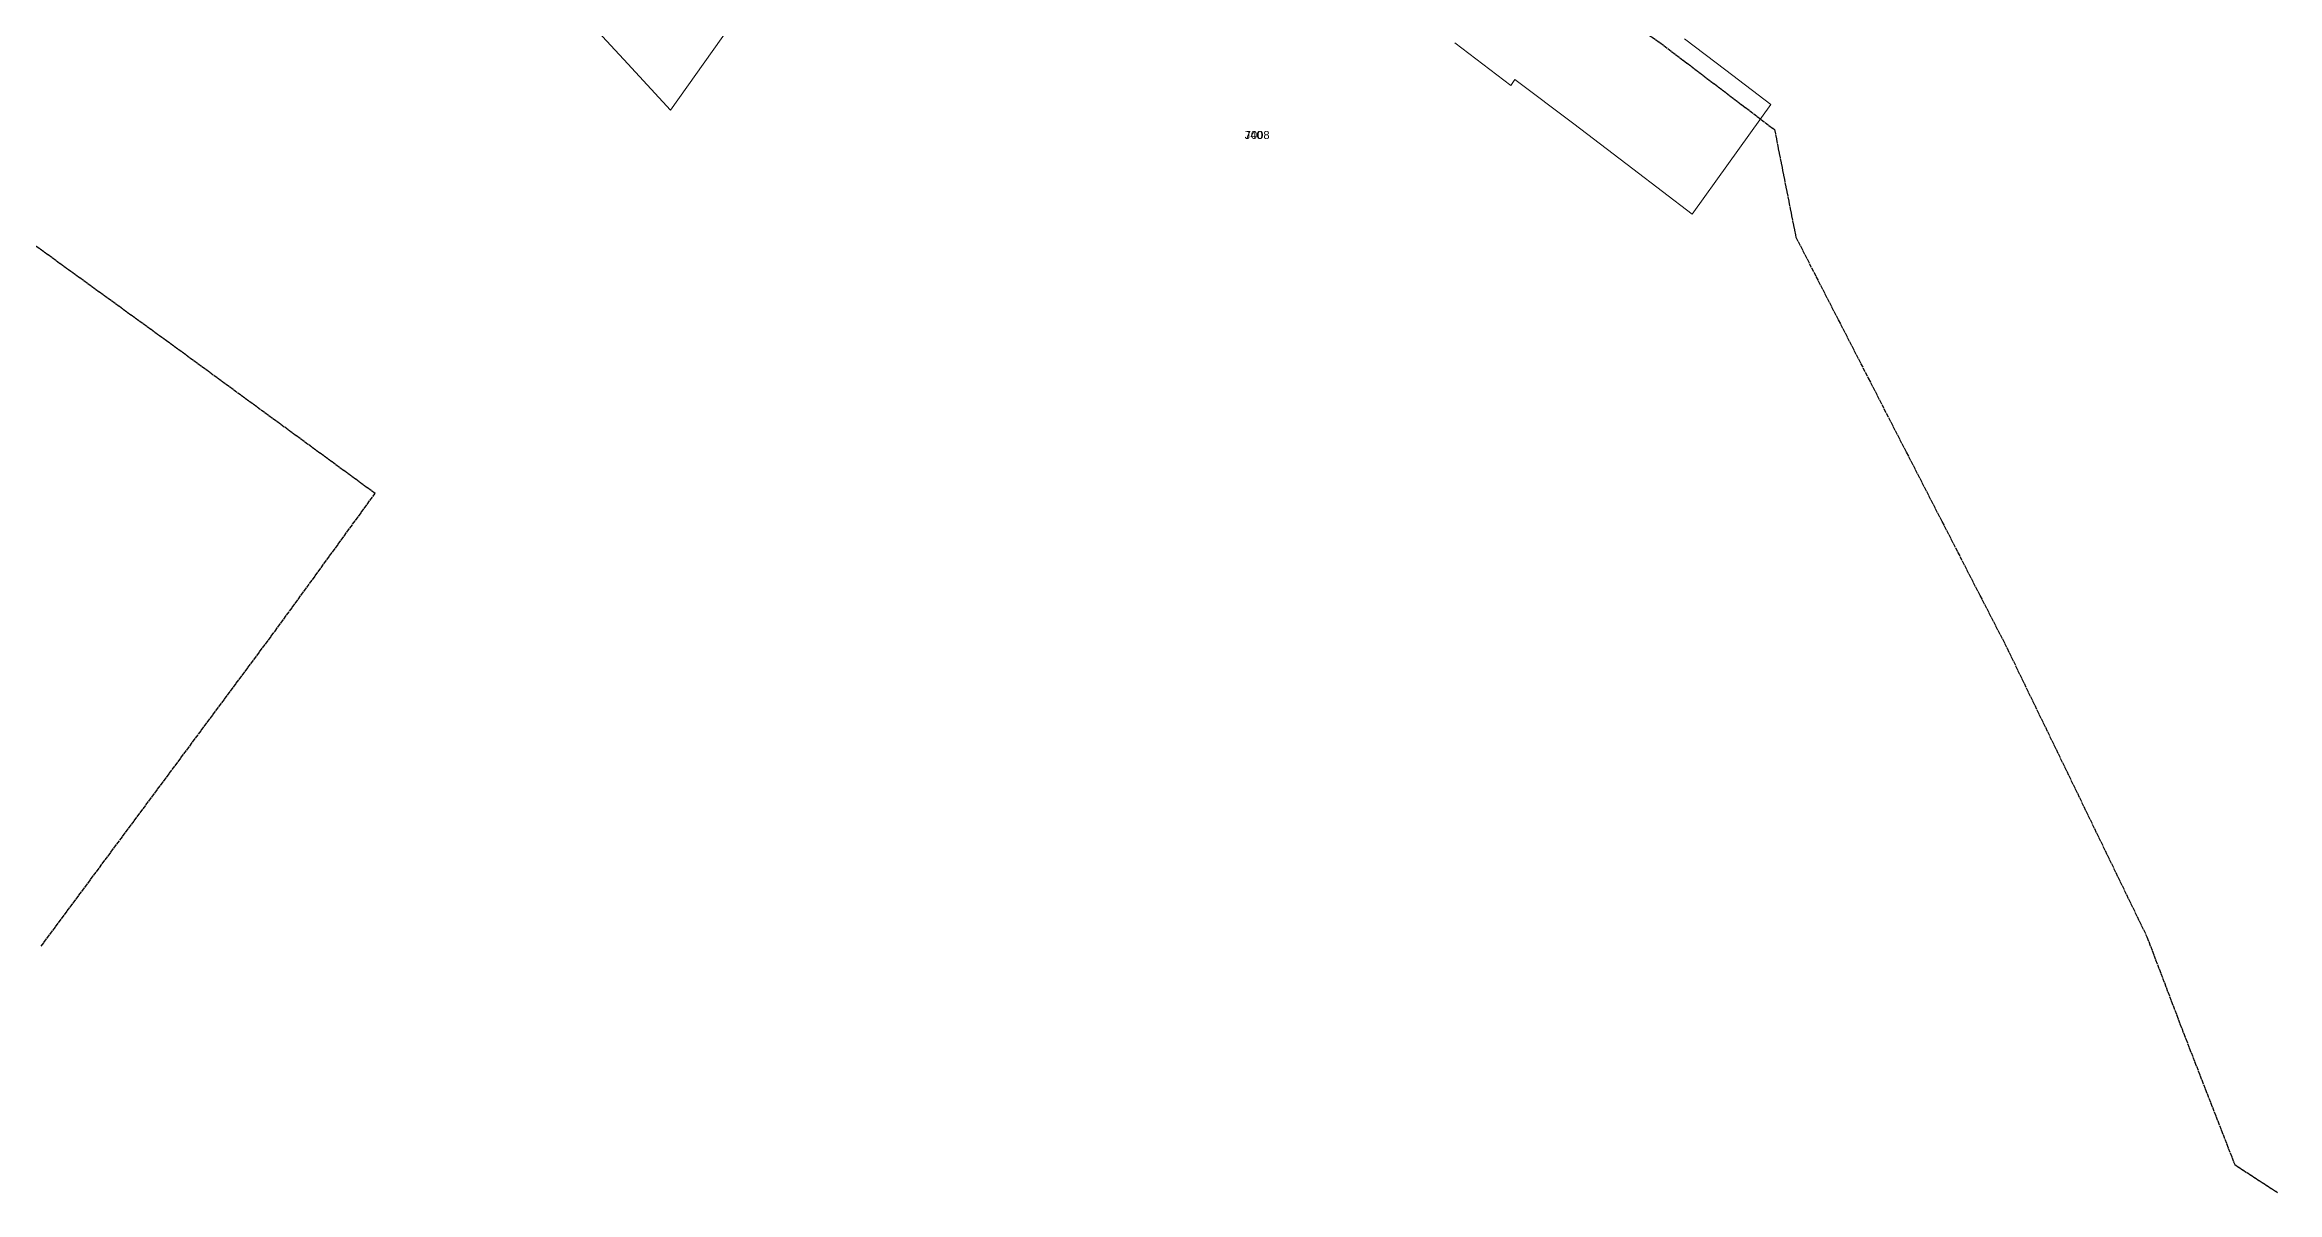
# Model space of a CAD drawing. Header units: metres. Extents: x 299415 to 303661, y 6161831 to 6163370.
# Drawn here: x 302943 to 303445, y 6161831 to 6162089 of the extents above; entities that cross this region are included whole.
import ezdxf

# ---------------------------------------------------------------- set-up
doc = ezdxf.new("R2010")
doc.units = ezdxf.units.M
doc.linetypes.add('Cable Exist OH', pattern=[1, 1, 0])
doc.layers.add('Cadastre Roads_SP_EXT', color=9, linetype='Continuous', lineweight=5)
doc.layers.add('Mains_HV_MOD', color=3, linetype='Continuous')
doc.layers.add('Mains_TR_EXT', color=7, linetype='Continuous')
doc.styles.get("Standard").update_dxf_attribs({"font": 'arial.ttf'})

msp = doc.modelspace()

# ---------------------------------------------------------------- linework, layer by layer
at = {"layer": 'Cadastre Roads_SP_EXT', "linetype": 'Continuous'}
msp.add_lwpolyline([(303153.5, 6162172.68), (303139.7, 6162182.57), (303128.96, 6162190.28), (303105.32, 6162157.21), (303093.4, 6162141.07), (303085.61, 6162130.16), (303077.97, 6162119.31), (303070.37, 6162108.3), (303062.57, 6162097.34), (303074.05, 6162084.92), (303083.63, 6162074.56), (303095.02, 6162090.59), (303106.8, 6162107.22), (303118.48, 6162123.55), (303153.5, 6162172.68)], close=True, dxfattribs=at)
msp.add_lwpolyline([(303260.08, 6162089.66), (303272.67, 6162080.11), (303273.62, 6162081.44), (303286.85, 6162071.42), (303300.1, 6162061.31), (303313.47, 6162051.11), (303321.64, 6162062.53), (303331.16, 6162075.81), (303321.02, 6162083.51), (303321.02, 6162083.51), (303311.75, 6162090.55)], dxfattribs=at)
at = {"layer": 'Mains_HV_MOD', "linetype": 'Cable Exist OH'}
msp.add_lwpolyline([(303192.12, 6162166.66), (303306.22, 6162089.74), (303332.01, 6162070.15), (303336.81, 6162045.93), (303353.11, 6162014.2), (303365.16, 6161990.75), (303384.31, 6161953.48), (303415.79, 6161888.47), (303424.52, 6161865.54), (303435.54, 6161837.24), (303445.13, 6161831)], dxfattribs=at)
at = {"layer": 'Mains_TR_EXT', "linetype": 'Cable Exist OH'}
msp.add_lwpolyline([(302942.04, 6161886.37), (302994.68, 6161957.3), (303017.18, 6161988.27), (302970.26, 6162022.62), (302894.25, 6162077.76), (302952.59, 6162158.77), (303008.79, 6162236.98), (303068.91, 6162320.78), (303088.52, 6162319.01)], dxfattribs=at)

# ---------------------------------------------------------------- texts
at = {"layer": 'Mains_TR_EXT'}
for s in ['J40', '7008']:
    msp.add_text(s, height=1.8, dxfattribs=at).set_placement((303212.82, 6162068.05))

doc.saveas('drawing.dxf')
